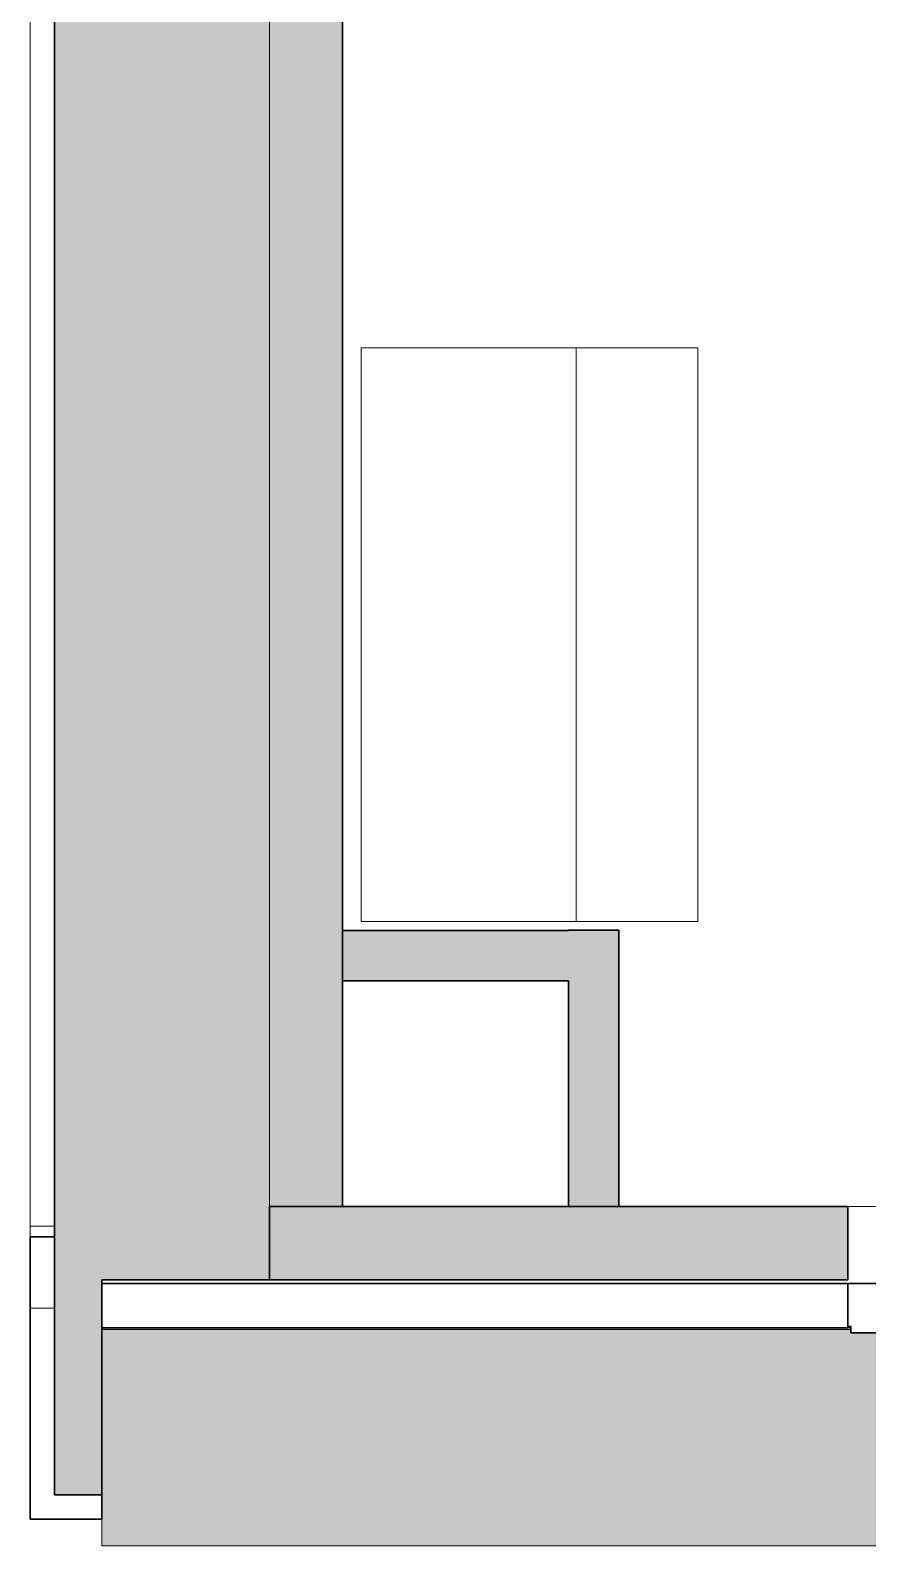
# Model space of a CAD drawing. Header units: millimetres. Extents: x 79795 to 317870, y -36033 to 97293.
# Drawn here: x 156427 to 157596, y 8896 to 11010 of the extents above; entities that cross this region are included whole.
import ezdxf

# ---------------------------------------------------------------- set-up
doc = ezdxf.new("R2010")
doc.units = ezdxf.units.MM
doc.header["$MEASUREMENT"] = 0
for name, color, linetype, lineweight in [('CSM-STL-XX-ZZ-M3-A-XXXX-00001_detached _19_04_21__rvt-1-Level 4$0$A-GLAZ', 7, 'CONTINUOUS', 9), ('CSM-STL-XX-ZZ-M3-A-XXXX-00001_detached _19_04_21__rvt-1-Level 4$0$A-GLAZ-CURT', 7, 'CONTINUOUS', 9), ('CSM-STL-XX-ZZ-M3-A-XXXX-00001_detached _19_04_21__rvt-1-Level 4$0$A-WALL', 7, 'CONTINUOUS', 9), ('CSM-STL-XX-ZZ-M3-A-XXXX-00001_detached _19_04_21__rvt-1-Level 4$0$A-WALL-PATT', 7, 'CONTINUOUS', 9), ('CSM-STL-XX-ZZ-M3-A-XXXX-00001_detached _19_04_21__rvt-1-Level 4$0$I-WALL', 7, 'CONTINUOUS', 9), ('I-FURN', 8, 'CONTINUOUS', 9)]:
    doc.layers.add(name, color=color, linetype=linetype, lineweight=lineweight)

msp = doc.modelspace()

# ---------------------------------------------------------------- hatches: boundary and pattern name
at = {"layer": 'CSM-STL-XX-ZZ-M3-A-XXXX-00001_detached _19_04_21__rvt-1-Level 4$0$A-GLAZ'}
h = msp.add_hatch(dxfattribs=at)
h.set_pattern_fill('FP_27', color=256, style=0, pattern_type=2)
h.set_pattern_definition([(0, (147271.8, -12772.7), (0, 500), []), (90, (147271.8, -12772.7), (-500, 3e-14), [])])
h.paths.add_polyline_path([(156453.4, 8933.3), (156526.8, 8933.3), (156526.8, 8967.3), (156460.8, 8967.3), (156460.8, 9327.3), (156426.8, 9327.3), (156426.8, 8933.3)], flags=0)
h = msp.add_hatch(color=256, dxfattribs=at)
h.paths.add_polyline_path([(167067.8, 9198), (167067.8, 9200.1), (167063.5, 9200.1), (167063.5, 9198)], flags=0)
h.paths.add_polyline_path([(165662.5, 9198), (165672.2, 9198), (165672.2, 9200.1), (164363.5, 9200.1), (164363.5, 9198), (165164.9, 9198)], flags=0)
h.paths.add_polyline_path([(162773, 9198), (162972.2, 9198), (162972.2, 9200.1), (161663.5, 9200.1), (161663.5, 9198), (162175, 9198)], flags=0)
h.paths.add_polyline_path([(159185.1, 9198), (160272.2, 9198), (160272.2, 9200.1), (158963.5, 9200.1), (158963.5, 9198), (158967.8, 9198)], flags=0)
h.paths.add_polyline_path([(157567.8, 9198), (157572.2, 9198), (157572.2, 9200.1), (156526.8, 9200.1), (156526.8, 9198), (156793.2, 9198)], flags=0)
msp.add_hatch(color=256, dxfattribs=at).paths.add_polyline_path([(166958.8, 8896.3), (167067.8, 8896.3), (167067.8, 9198), (167063.5, 9198), (167063.5, 9193.3), (165672.2, 9193.3), (165672.2, 9198), (164363.5, 9198), (164363.5, 9193.3), (162972.2, 9193.3), (162972.2, 9198), (161663.5, 9198), (161663.5, 9193.3), (160272.2, 9193.3), (160272.2, 9198), (158963.5, 9198), (158963.5, 9193.3), (157572.2, 9193.3), (157572.2, 9198), (156526.8, 9198), (156526.8, 8896.3), (166360.8, 8896.3)], flags=0)
at = {"layer": 'CSM-STL-XX-ZZ-M3-A-XXXX-00001_detached _19_04_21__rvt-1-Level 4$0$A-WALL-PATT'}
h = msp.add_hatch(color=256, dxfattribs=at)
h.paths.add_polyline_path([(156460.8, 9267.3), (156760.8, 9267.3), (156759.8, 13645.3), (156460.8, 13645.3), (156460.8, 9698)], flags=0)
h.paths.add_polyline_path([(156760.8, 14969.3), (156760.8, 16290.3), (156460.8, 16290.3), (156460.8, 14969.3), (156756.4, 14969.3)], flags=0)
h.paths.add_polyline_path([(156760.8, 25449.3), (156760.8, 26790.3), (156460.8, 26790.3), (156460.8, 25449.3)], flags=0)
h.paths.add_polyline_path([(156760.8, 28449.3), (156760.8, 34347.3), (156460.8, 34347.3), (156460.8, 28449.3)], flags=0)
h = msp.add_hatch(color=256, dxfattribs=at)
h.paths.add_polyline_path([(156793.2, 9369.3), (156862.8, 9369.3), (156862.8, 13665.3), (156812, 13665.3), (156811.8, 13645.3), (156760.8, 13645.3), (156760.8, 9369.3)], flags=0)
h.paths.add_polyline_path([(156812, 14949.3), (156862.8, 14949.3), (156862.8, 16290.3), (156760.8, 16290.3), (156760.8, 14969.3), (156811.8, 14969.3)], flags=0)
for points in [[(157178.2, 9684.4), (157178.2, 9754.4), (156862.8, 9754.4), (156862.8, 9684.4)], [(157248.2, 9369.3), (157248.2, 9754.8), (157178.2, 9754.4), (157178.2, 9369.3)], [(157465.8, 9267.3), (157465.8, 9369.3), (156760.8, 9369.3), (156760.8, 9267.3), (156793.2, 9267.3)], [(157567.8, 9267.3), (157567.8, 9369.3), (157465.8, 9369.3), (157465.8, 9267.3)]]:
    msp.add_hatch(color=256, dxfattribs=at).paths.add_polyline_path(points, flags=0)
h = msp.add_hatch(color=256, dxfattribs=at)
h.paths.add_polyline_path([(230840.8, 8967.3), (230840.8, 9267.3), (230067.8, 9267.3), (230067.8, 8967.3), (230344.3, 8967.3)], flags=0)
h.paths.add_polyline_path([(225783.8, 8967.3), (225783.8, 9267.3), (224992.8, 9267.3), (224992.8, 8967.3), (225560.5, 8967.3)], flags=0)
h.paths.add_polyline_path([(223358.8, 8967.3), (223358.8, 9267.3), (222292.8, 9267.3), (222292.8, 8967.3), (222570.7, 8967.3)], flags=0)
h.paths.add_polyline_path([(212405, 8967.3), (212558.8, 8967.3), (212558.8, 9267.3), (211317.8, 9267.3), (211317.8, 8967.3), (211807.1, 8967.3)], flags=0)
h.paths.add_polyline_path([(206425.3, 8967.3), (207033.8, 8967.3), (207033.8, 9267.3), (202692.8, 9267.3), (202692.8, 8967.3), (205827.3, 8967.3)], flags=0)
h.paths.add_polyline_path([(198651.6, 8967.3), (199908.8, 8967.3), (199908.8, 9267.3), (197042.8, 9267.3), (197042.8, 8967.3)], flags=0)
h.paths.add_polyline_path([(190558.8, 8967.3), (190558.8, 9267.3), (187692.8, 9267.3), (187692.8, 8967.3), (189084, 8967.3)], flags=0)
h.paths.add_polyline_path([(184300.1, 8967.3), (184908.8, 8967.3), (184908.8, 9267.3), (180667.8, 9267.3), (180667.8, 8967.3), (183702.2, 8967.3)], flags=0)
h.paths.add_polyline_path([(170933.8, 8967.3), (170933.8, 9267.3), (169867.8, 9267.3), (169867.8, 8967.3), (170546.7, 8967.3)], flags=0)
h.paths.add_polyline_path([(167556.8, 8967.3), (168233.8, 8967.3), (168233.8, 9267.3), (167067.8, 9267.3), (167067.8, 8967.3)], flags=0)
h.paths.add_polyline_path([(156460.8, 8967.3), (156526.8, 8967.3), (156526.8, 9267.3), (156460.8, 9267.3)], flags=0)

# ---------------------------------------------------------------- linework, layer by layer
at = {"layer": 'CSM-STL-XX-ZZ-M3-A-XXXX-00001_detached _19_04_21__rvt-1-Level 4$0$A-GLAZ', "lineweight": 30}
for p, q in [((156426.8, 9327.3), (156460.8, 9327.3)), ((156426.8, 8933.3), (156426.8, 9327.3)), ((156526.8, 9262.2), (157567.8, 9262.2)), ((157567.8, 9262.2), (157567.8, 9200.1)), ((157567.8, 9262.2), (157627, 9262.2)), ((157567.8, 9202.3), (157567.8, 9262.2)), ((157567.8, 9200.1), (156526.8, 9200.1)), ((157572.2, 9202.3), (157567.8, 9202.3)), ((157572.2, 9193.3), (157572.2, 9202.3)), ((157633, 9193.3), (157572.2, 9193.3)), ((156526.8, 8967.3), (156526.8, 8933.3)), ((156526.8, 8933.3), (156426.8, 8933.3))]:
    msp.add_line(p, q, dxfattribs=at)
at = {"layer": 'CSM-STL-XX-ZZ-M3-A-XXXX-00001_detached _19_04_21__rvt-1-Level 4$0$A-GLAZ'}
for p, q in [((156526.8, 9198), (157572.2, 9198)), ((157567.8, 9200.1), (157572.2, 9200.1)), ((156526.8, 8896.3), (156526.8, 8933.3)), ((156526.8, 8896.3), (167067.8, 8896.3))]:
    msp.add_line(p, q, dxfattribs=at)
at = {"layer": 'CSM-STL-XX-ZZ-M3-A-XXXX-00001_detached _19_04_21__rvt-1-Level 4$0$A-GLAZ-CURT', "lineweight": 20}
for p, q in [((156426.8, 12049.3), (156426.8, 9342.3)), ((156460.8, 9342.3), (156460.8, 12049.3)), ((156426.8, 9342.3), (156460.8, 9342.3))]:
    msp.add_line(p, q, dxfattribs=at)
at = {"layer": 'CSM-STL-XX-ZZ-M3-A-XXXX-00001_detached _19_04_21__rvt-1-Level 4$0$A-GLAZ-CURT'}
msp.add_line((156426.8, 9327.3), (156426.8, 9342.3), dxfattribs=at)
at = {"layer": 'CSM-STL-XX-ZZ-M3-A-XXXX-00001_detached _19_04_21__rvt-1-Level 4$0$A-WALL'}
msp.add_line((156760.8, 9369.3), (156760.8, 13645.3), dxfattribs=at)
at = {"layer": 'CSM-STL-XX-ZZ-M3-A-XXXX-00001_detached _19_04_21__rvt-1-Level 4$0$A-WALL', "lineweight": 30}
for p, q in [((156460.8, 13565.3), (156460.8, 9267.3)), ((156760.8, 9267.3), (156760.8, 9369.3)), ((156460.8, 9267.3), (156460.8, 8967.3)), ((156526.8, 8967.3), (156526.8, 9267.3)), ((156526.8, 9267.3), (156760.8, 9267.3)), ((156460.8, 8967.3), (156526.8, 8967.3))]:
    msp.add_line(p, q, dxfattribs=at)
at = {"layer": 'CSM-STL-XX-ZZ-M3-A-XXXX-00001_detached _19_04_21__rvt-1-Level 4$0$I-WALL', "lineweight": 30}
for p, q in [((156862.8, 9369.3), (156862.8, 13665.3)), ((157178.2, 9754.4), (156862.8, 9754.4)), ((156862.8, 9754.4), (156862.8, 9684.4)), ((157248.2, 9754.8), (157178.2, 9754.8)), ((157248.2, 9369.3), (157248.2, 9754.8)), ((156862.8, 9684.4), (157178.2, 9684.4)), ((157178.2, 9684.4), (157178.2, 9369.3)), ((156760.8, 9369.3), (156862.8, 9369.3)), ((157465.8, 9369.3), (156760.8, 9369.3)), ((156760.8, 9369.3), (156760.8, 9267.3)), ((157178.2, 9369.3), (157248.2, 9369.3)), ((157567.8, 9369.3), (157465.8, 9369.3)), ((157567.8, 9267.3), (157567.8, 9369.3)), ((156760.8, 9267.3), (157465.8, 9267.3)), ((157465.8, 9267.3), (157567.8, 9267.3))]:
    msp.add_line(p, q, dxfattribs=at)
at = {"layer": 'CSM-STL-XX-ZZ-M3-A-XXXX-00001_detached _19_04_21__rvt-1-Level 4$0$I-WALL'}
for p, q in [((156760.8, 13645.3), (156760.8, 9369.3)), ((157567.8, 9369.3), (158967.8, 9369.3))]:
    msp.add_line(p, q, dxfattribs=at)
at = {"layer": 'I-FURN'}
for p, q in [((156888.7, 10567.2), (156888.7, 9767.2)), ((157188.7, 10567.2), (156888.7, 10567.2)), ((157188.7, 9767.2), (157188.7, 10567.2)), ((157358.7, 10567.2), (157188.7, 10567.2)), ((157358.7, 9767.2), (157358.7, 10567.2)), ((156888.7, 9767.2), (157188.7, 9767.2)), ((157188.7, 9767.2), (157358.7, 9767.2))]:
    msp.add_line(p, q, dxfattribs=at)

doc.saveas('drawing.dxf')
